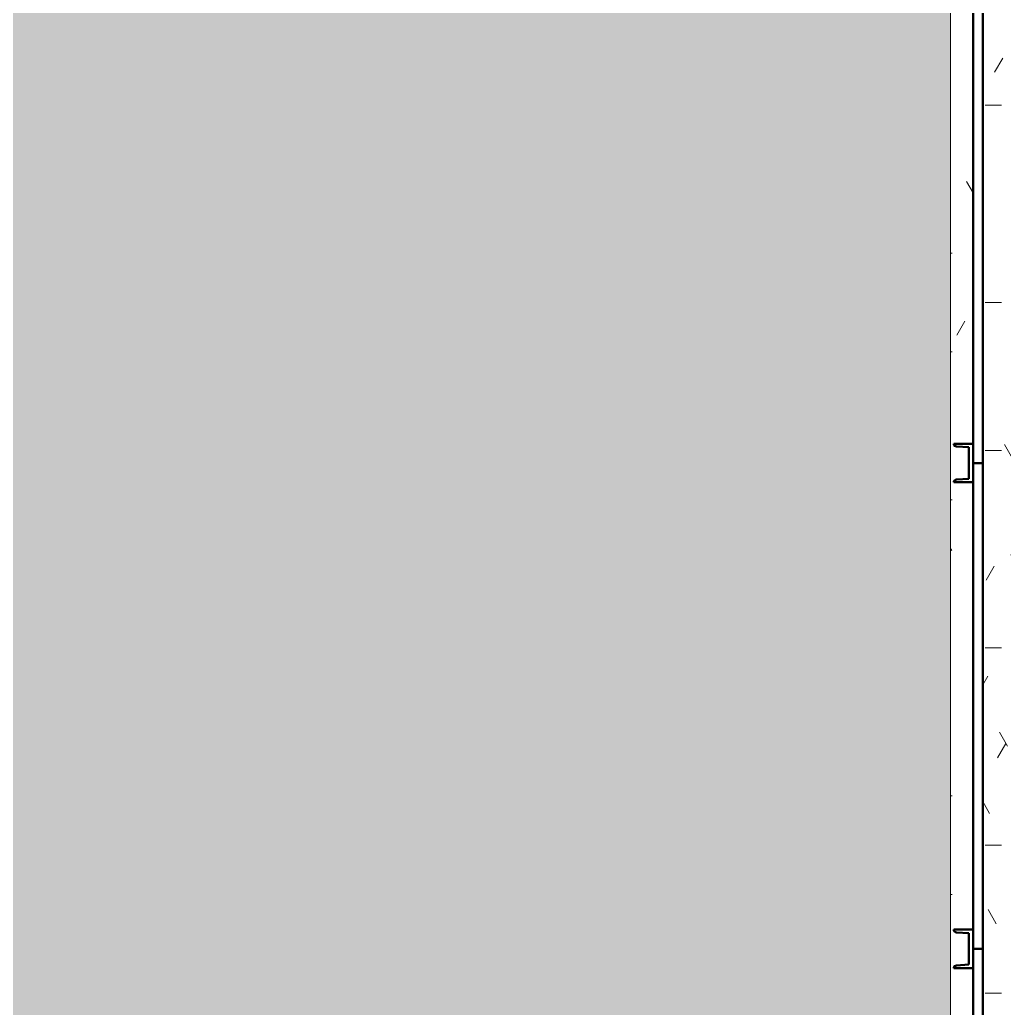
# Model space of a CAD drawing. Header units: inches. Extents: x -4235 to -464, y 9706 to 12425.
# Drawn here: x -2171.8 to -2095.1, y 10931.3 to 11008.3 of the extents above; entities that cross this region are included whole.
import ezdxf

# ---------------------------------------------------------------- set-up
doc = ezdxf.new("R2010")
doc.units = ezdxf.units.IN
doc.header["$MEASUREMENT"] = 0
for name, color, linetype, lineweight in [('A-FLOR-5', 71, 'Continuous', 13), ('A-FLOR-PATT-1', 9, 'Continuous', 9), ('A-GLAZ-CURT', 52, 'Continuous', 9), ('A-GLAZ-CURT-2', 52, 'Continuous', 50), ('A-GLAZ-CWMG', 51, 'Continuous', 9), ('A-GLAZ-CWMG-3', 51, 'Continuous', 50)]:
    doc.layers.add(name, color=color, linetype=linetype, lineweight=lineweight)

# ---------------------------------------------------------------- blocks, each defined once
blk = doc.blocks.new('Horizontal_Siding - Horizontal_Siding-2867907-BACKGROUND - 1ST FLOOR')
at = {"layer": 'A-GLAZ-CURT-2'}
for p, q in [((18.908, -1.5), (-18.908, -1.5)), ((-18.908, -1.5), (-18.908, -2.25)), ((18.908, -2.25), (18.908, -1.5)), ((-18.908, -2.25), (18.908, -2.25))]:
    blk.add_line(p, q, dxfattribs=at)
blk = doc.blocks.new('Rectangular Mullion - RAILING POST-2669755-BACKGROUND - 1ST FLOOR')
at = {"layer": 'A-GLAZ-CWMG-3'}
for p, q in [((-1.5, 0), (-1.5, 1.5)), ((-1.5, 1.5), (1.5, 1.5)), ((-1.225, 1.184), (-1.29, 0.212)), ((1.225, 1.184), (-1.225, 1.184)), ((1.29, 0.212), (1.225, 1.184)), ((1.5, 1.5), (1.5, 0))]:
    blk.add_line(p, q, dxfattribs=at)
for centre, radius, start, end in [((-1.5, 0.21), 0.21, 270, 0.52804), ((1.5, 0.21), 0.211, 179.47196, 270)]:
    blk.add_arc(centre, radius, start, end, dxfattribs=at)

msp = doc.modelspace()

# ---------------------------------------------------------------- hatches: boundary and pattern name
at = {"layer": 'A-FLOR-PATT-1'}
h = msp.add_hatch(dxfattribs=at)
h.set_pattern_fill('FP_9', color=256, style=0, pattern_type=2)
h.set_pattern_definition([(0, (-0.233, 0), (15.359, 3.84), [1.267, -10.252, 1.267, -10.252, -61.436]), (0, (-0.233, 0), (15.359, 3.84), [-23.039, 1.267, -21.771, 1.267, -10.252, -26.878]), (0, (-0.233, 0), (15.359, 3.84), [-57.596, 1.267, -6.412, 1.267, -17.932]), (119.998, (5.527, 1.92), (-11.0051402, 11.3825344), [1.267, -10.253, 1.267, -10.253, -61.439]), (119.998, (5.527, 1.92), (-11.0051402, 11.3825344), [-23.04, 1.267, -21.772, 1.267, -10.253, -26.88]), (119.998, (5.527, 1.92), (-11.0051402, 11.3825344), [-57.599, 1.267, -6.413, 1.267, -17.933]), (240.002, (7.446, 9.6), (-4.3539311, -15.2223022), [1.267, -10.253, 1.267, -10.253, -61.439]), (240.002, (7.446, 9.6), (-4.3539311, -15.2223022), [-23.04, 1.267, -21.772, 1.267, -10.253, -26.88]), (240.002, (7.446, 9.6), (-4.3539311, -15.2223022), [-57.599, 1.267, -6.413, 1.267, -17.933])])
h.paths.add_polyline_path([(-2099.324, 10819.989), (-2099.324, 11049.389), (-2215.524, 11049.389), (-2215.524, 10895.659), (-2100.761, 10820.925)], flags=0)
h.paths.add_polyline_path([(-2274.691, 10934.189), (-2251.524, 10934.189), (-2251.524, 11061.289), (-2434.255, 11061.289), (-2445.884, 11053.738), (-2445.22, 11052.775), (-2444.578, 11051.084), (-2444.36, 11049.289), (-2444.578, 11047.495), (-2445.22, 11045.804), (-2445.489, 11045.414), (-2275.124, 10934.471)], flags=0)
h.paths.add_polyline_path([(-2261.324, 11051.589), (-2262.359, 11051.726), (-2263.324, 11052.125), (-2264.152, 11052.761), (-2264.788, 11053.589), (-2265.187, 11054.554), (-2265.324, 11055.589), (-2265.187, 11056.625), (-2264.788, 11057.589), (-2264.152, 11058.418), (-2263.324, 11059.053), (-2262.359, 11059.453), (-2261.324, 11059.589), (-2260.288, 11059.453), (-2259.324, 11059.053), (-2258.495, 11058.418), (-2257.86, 11057.589), (-2257.46, 11056.625), (-2257.324, 11055.589), (-2257.46, 11054.554), (-2257.86, 11053.589), (-2258.495, 11052.761), (-2259.324, 11052.125), (-2260.288, 11051.726)], flags=0)
h.paths.add_polyline_path([(-2360.339, 11109.289), (-2251.524, 11109.289), (-2251.524, 11164.589), (-2275.182, 11164.589), (-2294.993, 11151.725)], flags=0)
h.paths.add_polyline_path([(-2215.524, 11109.389), (-2099.324, 11109.389), (-2099.324, 11278.789), (-2215.524, 11203.331), (-2215.524, 11118.604)], flags=0)
h = msp.add_hatch(dxfattribs=at)
h.set_pattern_fill('FP_5', color=256, style=0, pattern_type=2)
h.set_pattern_definition([(0, (0, 0), (15.36, 3.84), [1.267, -10.253, 1.267, -10.253, -61.44]), (0, (0, 0), (15.36, 3.84), [-23.04, 1.267, -21.773, 1.267, -10.253, -26.88]), (0, (0, 0), (15.36, 3.84), [-57.6, 1.267, -6.413, 1.267, -17.933]), (120, (5.76, 1.92), (-11.0055376, 11.3821502), [1.267, -10.253, 1.267, -10.253, -61.44]), (120, (5.76, 1.92), (-11.0055376, 11.3821502), [-23.04, 1.267, -21.773, 1.267, -10.253, -26.88]), (120, (5.76, 1.92), (-11.0055376, 11.3821502), [-57.6, 1.267, -6.413, 1.267, -17.933]), (240, (7.68, 9.6), (-4.3544624, -15.2221502), [1.267, -10.253, 1.267, -10.253, -61.44]), (240, (7.68, 9.6), (-4.3544624, -15.2221502), [-23.04, 1.267, -21.773, 1.267, -10.253, -26.88]), (240, (7.68, 9.6), (-4.3544624, -15.2221502), [-57.6, 1.267, -6.413, 1.267, -17.933])])
h.paths.add_polyline_path([(-2070.747, 10819.989), (-1940.324, 10819.989), (-1940.324, 11049.389), (-2096.824, 11049.389), (-2096.824, 10823.989), (-2097.574, 10823.989), (-2097.574, 10822.489), (-2099.074, 10822.489), (-2099.011, 10822.639), (-2098.778, 10822.705), (-2097.89, 10822.764), (-2097.89, 10825.214), (-2098.861, 10825.279), (-2099.011, 10825.34), (-2099.074, 10825.489), (-2097.574, 10825.489), (-2097.574, 10858.806), (-2099.074, 10858.806), (-2099.011, 10858.956), (-2098.861, 10859.017), (-2097.89, 10859.081), (-2097.89, 10861.531), (-2098.861, 10861.596), (-2099.011, 10861.657), (-2099.074, 10861.806), (-2097.574, 10861.806), (-2097.574, 10896.623), (-2099.074, 10896.623), (-2099.011, 10896.772), (-2098.861, 10896.833), (-2097.89, 10896.898), (-2097.89, 10899.348), (-2098.861, 10899.412), (-2099.011, 10899.473), (-2099.074, 10899.623), (-2097.574, 10899.623), (-2097.574, 10934.439), (-2099.074, 10934.439), (-2099.011, 10934.589), (-2098.861, 10934.65), (-2097.89, 10934.714), (-2097.89, 10937.164), (-2098.861, 10937.229), (-2099.011, 10937.29), (-2099.074, 10937.439), (-2097.574, 10937.439), (-2097.574, 10972.256), (-2099.074, 10972.256), (-2099.011, 10972.406), (-2098.861, 10972.467), (-2097.89, 10972.531), (-2097.89, 10974.981), (-2098.861, 10975.046), (-2099.011, 10975.107), (-2099.074, 10975.256), (-2097.574, 10975.256), (-2097.574, 11010.073), (-2099.074, 11010.073), (-2099.011, 11010.222), (-2098.861, 11010.283), (-2097.89, 11010.348), (-2097.89, 11012.798), (-2098.861, 11012.862), (-2099.011, 11012.923), (-2099.074, 11013.073), (-2097.574, 11013.073), (-2097.574, 11047.889), (-2099.074, 11047.889), (-2099.011, 11048.039), (-2098.861, 11048.1), (-2097.89, 11048.164), (-2097.89, 11049.389), (-2099.324, 11049.389), (-2099.324, 10819.989), (-2096.824, 10819.989)], flags=0)

# ---------------------------------------------------------------- linework, layer by layer
at = {"layer": 'A-FLOR-5'}
msp.add_line((-2099.324, 11049.389), (-2099.324, 10821.739), dxfattribs=at)

# ---------------------------------------------------------------- block references
at = {"layer": 'A-GLAZ-CURT', "rotation": 89.99999999999952}
for p in [(-2099.074, 10992.664), (-2099.074, 10954.848), (-2099.074, 10917.031)]:
    msp.add_blockref('Horizontal_Siding - Horizontal_Siding-2867907-BACKGROUND - 1ST FLOOR', p, dxfattribs=at)
at = {"layer": 'A-GLAZ-CWMG', "extrusion": (0, 0, -1), "rotation": 90.0000000000005}
for p in [(2099.074, 10973.756), (2099.074, 10935.939)]:
    msp.add_blockref('Rectangular Mullion - RAILING POST-2669755-BACKGROUND - 1ST FLOOR', p, dxfattribs=at)

doc.saveas('drawing.dxf')
